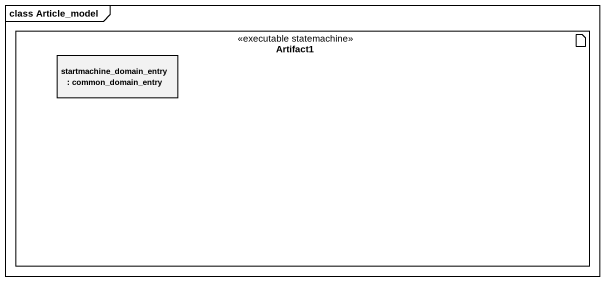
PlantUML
@startuml
mainframe class Article_model
artifact Artifact1 <<executable statemachine>> {
  rectangle "startmachine_domain_entry : common_domain_entry" as startmachine_domain_entry
}
@enduml
